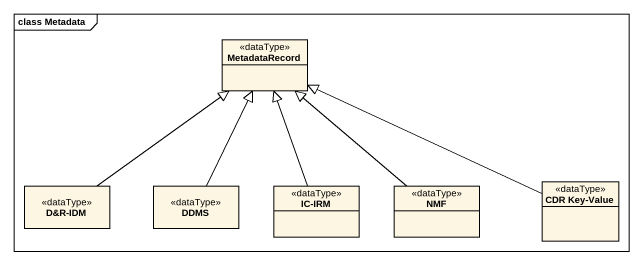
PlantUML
@startuml
mainframe class Metadata
hide circle
hide empty members
class MetadataRecord <<dataType>>
class "D&R-IDM" as D_R_IDM <<dataType>>
class DDMS <<dataType>>
class "IC-IRM" as IC_IRM <<dataType>>
class NMF <<dataType>>
class "CDR Key-Value" as CDR_Key_Value <<dataType>>
D_R_IDM -up-|> MetadataRecord
DDMS -up-|> MetadataRecord
IC_IRM -up-|> MetadataRecord
NMF -up-|> MetadataRecord
CDR_Key_Value -left-|> MetadataRecord
@enduml
